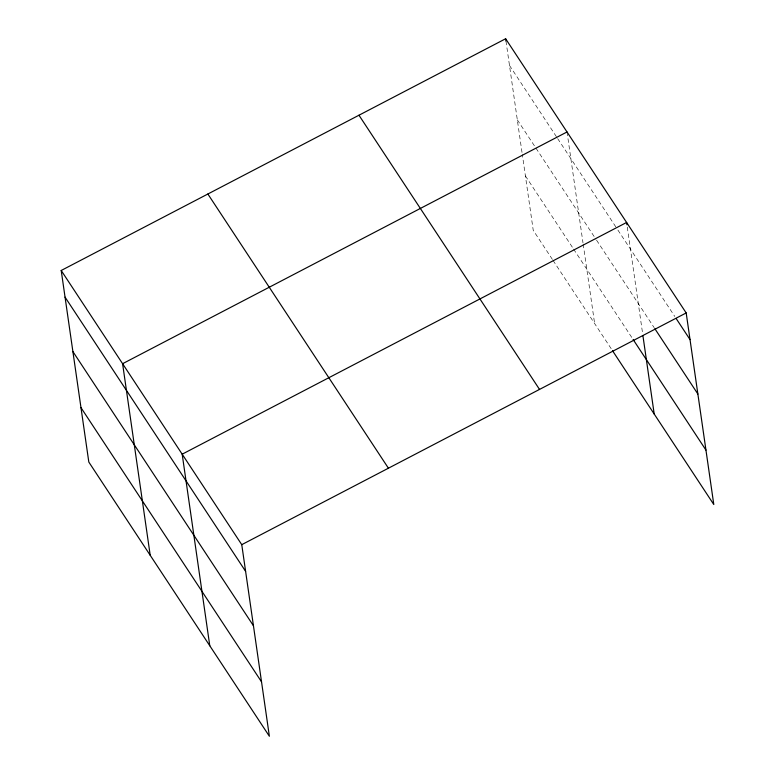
<?xml version="1.0" encoding="UTF-8"?>
<svg xmlns="http://www.w3.org/2000/svg" width="775" height="775" viewBox="0 0 775 775"><rect width="100%" height="100%" fill="white"/><g stroke="black" fill="none" stroke-linecap="round" stroke-linejoin="round"><path stroke-width="0.58" stroke-dasharray="3.88 2.91" d="M509.475 65.41L557.002 137.592M557.661 138.589L617.21 229.013M617.869 230.02L674.802 316.481M517.312 119.834L595.917 239.204M596.576 240.202L654.178 327.67M525.392 175.906L572.919 248.077M573.577 249.085L632.468 338.501M552.381 259.392L533.239 230.33L522.302 154.428M553.04 260.4L611.843 349.69M627.275 227.094L642.591 333.366M567.019 131.973L583.003 242.885M583.178 244.077L594.628 323.553M505.968 41.065L522.127 153.237"/><path stroke-width="1.16" d="M61.206 270.485L241.761 544.67L269.371 736.25L88.815 462.055L61.206 270.485L505.629 38.75L686.185 312.945L713.794 504.515L612.502 350.697M567.019 131.973L122.595 363.707L150.205 555.278M241.761 544.67L686.185 312.945M676.129 318.496L690.031 339.605M654.836 328.677L697.878 394.029M633.127 339.508L705.957 450.101M358.97 115.223L539.526 389.418M207.865 194.012L388.42 468.207M65.052 297.145L245.607 571.34M72.889 351.569L253.444 625.764M80.968 407.64L261.524 681.826M626.936 224.779L626.607 222.464L182.183 454.189L209.783 645.769M642.93 335.759L654.207 414.034M505.629 38.75L505.968 41.065"/></g></svg>
